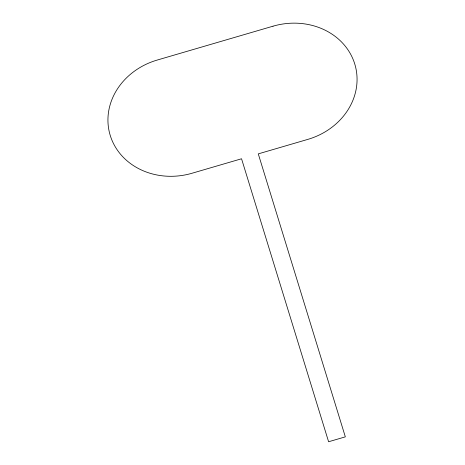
<?xml version="1.0" encoding="UTF-8"?>
<svg xmlns="http://www.w3.org/2000/svg" width="465" height="465" viewBox="0 0 465 465"><rect width="100%" height="100%" fill="white"/><g stroke="black" fill="none" stroke-linecap="round" stroke-linejoin="round"><path stroke-width="0.7" d="M273.002 26.191L157.176 60.066A67.065 59.189 -13.5 0 0 110.246 135.478A67.065 59.189 -13.5 0 0 191.999 173.259L241.544 158.768L328.604 441.75L345.332 436.856L258.278 153.874L307.824 139.384A67.065 59.189 -13.5 0 0 354.754 63.972A67.065 59.189 -13.5 0 0 273.002 26.191"/></g></svg>
